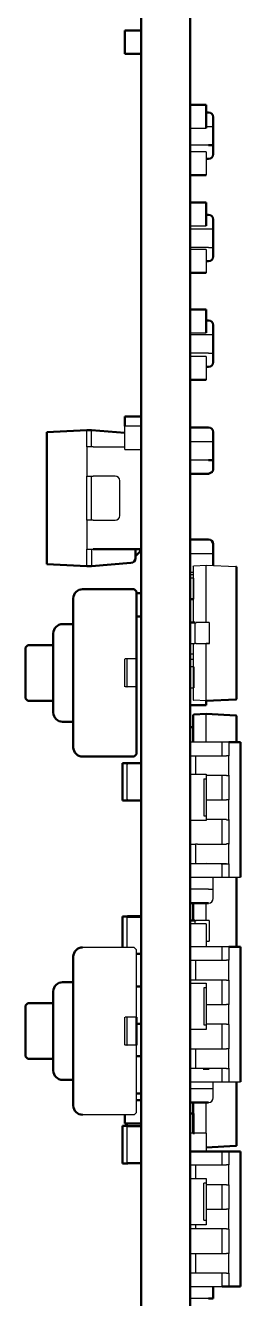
# Model space of a CAD drawing. Header units: millimetres. Extents: x 345 to 622, y 294 to 502.
# Drawn here: x 518 to 522.63, y 360.2 to 387.57 of the extents above; entities that cross this region are included whole.
import ezdxf

# ---------------------------------------------------------------- set-up
doc = ezdxf.new("R2010")
doc.units = ezdxf.units.MM
doc.layers.add('Make2D$可见线$场景轮廓线', color=18, linetype='Continuous', lineweight=50, true_color=0x000000)
doc.layers.add('Make2D$可见线$曲线', color=18, linetype='Continuous', true_color=0x000000)

msp = doc.modelspace()

# ---------------------------------------------------------------- linework, layer by layer
at = {"layer": 'Make2D$可见线$场景轮廓线', "color": 96, "true_color": 0x008000}
for p, q in [((520.491, 448.235), (520.491, 338.111)), ((521.543, 338.111), (521.543, 448.235))]:
    msp.add_line(p, q, dxfattribs=at)
at = {"layer": 'Make2D$可见线$场景轮廓线', "color": 9, "true_color": 0xc0c0c0}
for p, q in [((520.491, 387.465), (520.141, 387.465)), ((520.141, 386.965), (520.141, 387.465)), ((520.141, 386.965), (520.491, 386.965)), ((521.893, 385.865), (521.543, 385.865)), ((521.893, 385.865), (521.893, 385.365)), ((521.543, 384.357), (521.893, 384.357)), ((521.893, 383.765), (521.543, 383.765)), ((521.893, 383.765), (521.893, 383.265)), ((521.543, 382.257), (521.893, 382.257)), ((521.893, 381.465), (521.543, 381.465)), ((521.893, 381.465), (521.893, 380.965)), ((521.543, 379.957), (521.893, 379.957)), ((520.141, 378.957), (520.141, 379.165)), ((520.491, 379.165), (520.141, 379.165)), ((520.491, 375.365), (520.391, 375.365)), ((520.388, 374.865), (520.491, 374.865)), ((521.543, 372.957), (521.893, 372.957)), ((521.893, 373.048), (521.893, 372.957)), ((520.476, 371.711), (520.206, 371.711)), ((520.206, 370.911), (520.476, 370.911)), ((520.491, 368.421), (520.196, 368.421)), ((520.476, 368.411), (520.206, 368.411)), ((520.391, 367.611), (520.476, 367.611)), ((520.476, 366.911), (520.391, 366.911)), ((520.391, 366.111), (520.476, 366.111)), ((520.476, 365.411), (520.391, 365.411)), ((520.391, 364.611), (520.476, 364.611)), ((520.491, 364.465), (520.391, 364.465)), ((520.141, 363.965), (520.141, 364.155)), ((520.141, 363.965), (520.491, 363.965)), ((520.476, 363.911), (520.206, 363.911)), ((520.206, 363.111), (520.476, 363.111))]:
    msp.add_line(p, q, dxfattribs=at)
at = {"layer": 'Make2D$可见线$场景轮廓线', "color": 7, "true_color": 0xfffff2}
for p, q in [((521.943, 385.703), (521.893, 385.703)), ((522.043, 385.404), (522.043, 385.603)), ((522.043, 384.803), (522.043, 385.002)), ((521.893, 384.703), (521.943, 384.703)), ((521.943, 383.503), (521.893, 383.503)), ((522.043, 383.204), (522.043, 383.403)), ((522.043, 382.603), (522.043, 382.802)), ((521.893, 382.503), (521.943, 382.503)), ((521.943, 381.231), (521.89, 381.231)), ((522.043, 380.932), (522.043, 381.131)), ((522.043, 380.331), (522.043, 380.53)), ((521.893, 380.231), (521.943, 380.231)), ((521.943, 378.931), (521.543, 378.931)), ((522.043, 378.632), (522.043, 378.831)), ((522.043, 378.031), (522.03, 377.982)), ((522.043, 378.031), (522.043, 378.23)), ((521.543, 377.931), (521.943, 377.931)), ((522.028, 377.979), (521.943, 377.931)), ((521.943, 376.519), (521.543, 376.519)), ((522.043, 376.22), (522.043, 376.419)), ((521.543, 368.703), (521.943, 368.703)), ((521.543, 364.419), (521.943, 364.419))]:
    msp.add_line(p, q, dxfattribs=at)
at = {"layer": 'Make2D$可见线$场景轮廓线', "color": 40, "true_color": 0xffa61c}
for p, q in [((522.042, 385.003), (522.042, 385.403)), ((521.943, 385.003), (522.042, 385.003)), ((522.042, 382.803), (522.042, 383.203)), ((522.042, 380.531), (522.042, 380.931)), ((522.042, 378.231), (522.042, 378.631)), ((521.943, 378.231), (522.042, 378.231)), ((522.042, 375.965), (522.042, 376.219)), ((522.042, 360.203), (522.042, 360.466)), ((521.943, 360.203), (522.042, 360.203))]:
    msp.add_line(p, q, dxfattribs=at)
at = {"layer": 'Make2D$可见线$场景轮廓线', "color": 254, "true_color": 0xcad1ee}
for p, q in [((518.461, 378.831), (519.321, 378.876)), ((518.461, 378.831), (518.461, 375.991)), ((519.421, 378.876), (519.321, 378.876)), ((520.141, 378.813), (519.421, 378.876)), ((520.491, 376.311), (519.461, 376.311)), ((520.371, 376.121), (520.371, 376.314)), ((520.471, 376.261), (520.371, 376.161)), ((520.471, 376.261), (520.471, 376.312)), ((519.321, 375.946), (518.461, 375.991)), ((519.421, 375.946), (519.321, 375.946)), ((519.421, 375.946), (520.272, 376.02))]:
    msp.add_line(p, q, dxfattribs=at)
at = {"layer": 'Make2D$可见线$场景轮廓线', "color": 254, "true_color": 0xcbd2ef}
for p, q in [((522.543, 375.925), (522.543, 373.097)), ((521.543, 375.242), (521.624, 375.242)), ((521.653, 374.734), (521.523, 374.734)), ((522.531, 373.084), (521.893, 373.051)), ((521.613, 372.744), (521.613, 372.161)), ((521.625, 372.757), (521.893, 372.771)), ((521.893, 372.771), (522.531, 372.738)), ((522.543, 372.725), (522.543, 372.161)), ((521.624, 372.487), (521.543, 372.487)), ((522.543, 369.262), (522.543, 367.764)), ((521.613, 368.703), (521.613, 368.337)), ((521.653, 368.333), (521.523, 368.333)), ((522.543, 364.862), (522.543, 363.497)), ((521.613, 364.422), (521.613, 363.758)), ((521.624, 364.181), (521.543, 364.181)), ((522.531, 363.484), (521.893, 363.451))]:
    msp.add_line(p, q, dxfattribs=at)
at = {"layer": 'Make2D$可见线$场景轮廓线', "color": 250, "true_color": 0x191919}
for p, q in [((520.341, 375.453), (519.231, 375.453)), ((520.341, 375.453), (520.391, 375.403)), ((520.391, 373.953), (520.391, 375.403)), ((519.031, 375.253), (519.031, 372.053)), ((518.601, 374.503), (518.601, 372.803)), ((519.031, 374.703), (518.801, 374.703)), ((518.051, 374.253), (518.001, 374.203)), ((518.001, 374.203), (518.001, 373.103)), ((518.051, 374.253), (518.601, 374.253)), ((520.391, 371.903), (520.391, 373.35)), ((518.051, 373.053), (518.001, 373.103)), ((518.051, 373.053), (518.601, 373.053)), ((518.801, 372.603), (519.031, 372.603)), ((520.341, 371.853), (519.231, 371.853)), ((520.341, 371.853), (520.391, 371.903)), ((519.031, 367.553), (519.031, 364.353)), ((518.601, 366.803), (518.601, 365.103)), ((519.031, 367.003), (518.801, 367.003)), ((518.051, 366.553), (518.001, 366.503)), ((518.001, 366.503), (518.001, 365.403)), ((518.051, 366.553), (518.601, 366.553)), ((518.051, 365.353), (518.001, 365.403)), ((518.051, 365.353), (518.601, 365.353)), ((518.801, 364.903), (519.031, 364.903))]:
    msp.add_line(p, q, dxfattribs=at)
at = {"layer": 'Make2D$可见线$场景轮廓线', "color": 7, "true_color": 0xffffff}
for p, q in [((520.391, 373.353), (520.391, 373.953)), ((520.391, 365.653), (520.391, 366.253))]:
    msp.add_line(p, q, dxfattribs=at)
at = {"layer": 'Make2D$可见线$场景轮廓线', "color": 250, "true_color": 0x404040}
for p, q in [((522.63, 372.161), (522.376, 372.161)), ((522.63, 369.262), (522.63, 372.161)), ((522.63, 367.761), (522.376, 367.761)), ((522.63, 364.862), (522.63, 367.761)), ((522.236, 363.361), (521.53, 363.361)), ((522.376, 363.361), (522.236, 363.361)), ((522.63, 363.361), (522.376, 363.361)), ((522.63, 360.462), (522.63, 363.361)), ((522.236, 360.462), (522.376, 360.462)), ((522.376, 360.462), (522.63, 360.462))]:
    msp.add_line(p, q, dxfattribs=at)
at = {"layer": 'Make2D$可见线$场景轮廓线', "color": 254, "true_color": 0xc8ebeb}
for p, q in [((520.091, 371.714), (520.091, 370.908)), ((520.091, 371.714), (520.206, 371.714)), ((520.472, 371.714), (520.491, 371.714)), ((520.206, 370.908), (520.091, 370.908)), ((520.491, 370.908), (520.487, 370.908)), ((520.091, 368.414), (520.196, 368.414)), ((520.091, 368.414), (520.091, 367.756)), ((520.491, 367.608), (520.486, 367.608)), ((520.491, 364.608), (520.484, 364.608)), ((520.091, 363.914), (520.091, 363.108)), ((520.091, 363.914), (520.206, 363.914)), ((520.473, 363.914), (520.491, 363.914)), ((520.206, 363.108), (520.091, 363.108)), ((520.491, 363.108), (520.488, 363.108))]:
    msp.add_line(p, q, dxfattribs=at)
at = {"layer": 'Make2D$可见线$场景轮廓线', "color": 7, "true_color": 0xfffff2, "extrusion": (0, 0, -1)}
for centre, radius, start, end in [((-521.943, 385.603), 0.1, 90, 180), ((-521.943, 383.403), 0.1, 90, 180), ((-522.042, 2517.7), 2134.898, 269.999972, 269.999998), ((-521.943, 381.131), 0.1, 90, 180), ((-521.943, 378.831), 0.1, 90, 180), ((-521.943, 376.419), 0.1, 90, 180)]:
    msp.add_arc(centre, radius, start, end, dxfattribs=at)
at = {"layer": 'Make2D$可见线$场景轮廓线', "color": 7, "true_color": 0xfffff2}
for centre in [(521.943, 384.803), (521.943, 382.603), (521.943, 380.331)]:
    msp.add_arc(centre, 0.1, 270, 0, dxfattribs=at)
at = {"layer": 'Make2D$可见线$场景轮廓线', "color": 254, "true_color": 0xcad1ee, "extrusion": (0, 0, -1)}
msp.add_arc((-520.271, 376.121), 0.1, 180, 270, dxfattribs=at)
at = {"layer": 'Make2D$可见线$场景轮廓线', "color": 254, "true_color": 0xcbd2ef, "extrusion": (0, 0, -1)}
for centre, start, end in [((-522.531, 375.925), 93, 180), ((-522.531, 373.097), 180, 267), ((-521.626, 372.744), 360, 87), ((-522.531, 372.725), 93, 180), ((-522.531, 363.497), 180, 267)]:
    msp.add_arc(centre, 0.0125, start, end, dxfattribs=at)
at = {"layer": 'Make2D$可见线$场景轮廓线', "color": 250, "true_color": 0x191919, "extrusion": (0, 0, -1)}
for centre, start, end in [((-519.231, 375.253), 360, 90), ((-518.801, 374.503), 360, 90), ((-518.801, 372.803), 270, 360), ((-519.231, 367.553), 360, 90), ((-518.801, 366.803), 360, 90), ((-518.801, 365.103), 270, 360)]:
    msp.add_arc(centre, 0.2, start, end, dxfattribs=at)
at = {"layer": 'Make2D$可见线$场景轮廓线', "color": 250, "true_color": 0x191919}
for centre in [(519.231, 372.053), (519.231, 364.353)]:
    msp.add_arc(centre, 0.2, 180, 270, dxfattribs=at)
at = {"layer": 'Make2D$可见线$场景轮廓线', "color": 9, "true_color": 0xc0c0c0, "extrusion": (0, 0, -1)}
for centre, start, end in [((-520.206, 371.696), 0, 90), ((-520.476, 371.696), 90, 180), ((-520.206, 370.926), 270, 0), ((-520.476, 370.926), 180, 270), ((-520.206, 368.396), 0, 90), ((-520.476, 368.396), 90, 180), ((-520.476, 367.626), 180, 270), ((-520.476, 366.896), 90, 180), ((-520.476, 366.126), 180, 270), ((-520.476, 365.396), 90, 180), ((-520.476, 364.626), 180, 270), ((-520.206, 363.896), 0, 90), ((-520.476, 363.896), 90, 180), ((-520.206, 363.126), 270, 0), ((-520.476, 363.126), 180, 270)]:
    msp.add_arc(centre, 0.015, start, end, dxfattribs=at)
at = {"layer": 'Make2D$可见线$曲线', "color": 96, "true_color": 0x008000}
for p, q in [((520.491, 448.235), (520.491, 338.111)), ((521.543, 338.111), (521.543, 448.235))]:
    msp.add_line(p, q, dxfattribs=at)
at = {"layer": 'Make2D$可见线$曲线', "color": 9, "true_color": 0xc0c0c0}
for p, q in [((520.491, 387.465), (520.141, 387.465)), ((520.141, 386.965), (520.141, 387.465)), ((520.141, 386.965), (520.491, 386.965)), ((521.893, 385.865), (521.543, 385.865)), ((521.893, 385.865), (521.893, 385.365)), ((521.543, 384.357), (521.893, 384.357)), ((521.893, 383.765), (521.543, 383.765)), ((521.893, 383.765), (521.893, 383.265)), ((521.543, 382.257), (521.893, 382.257)), ((521.893, 381.465), (521.543, 381.465)), ((521.893, 381.465), (521.893, 380.965)), ((521.543, 379.957), (521.893, 379.957)), ((520.141, 378.957), (520.141, 379.165)), ((520.491, 379.165), (520.141, 379.165)), ((520.491, 375.365), (520.391, 375.365)), ((520.388, 374.865), (520.491, 374.865)), ((521.543, 372.957), (521.893, 372.957)), ((521.893, 373.048), (521.893, 372.957)), ((520.476, 371.711), (520.206, 371.711)), ((520.206, 370.911), (520.476, 370.911)), ((520.491, 368.421), (520.196, 368.421)), ((520.476, 368.411), (520.206, 368.411)), ((520.391, 367.611), (520.476, 367.611)), ((520.476, 366.911), (520.391, 366.911)), ((520.391, 366.111), (520.476, 366.111)), ((520.476, 365.411), (520.391, 365.411)), ((520.391, 364.611), (520.476, 364.611)), ((520.491, 364.465), (520.391, 364.465)), ((520.141, 363.965), (520.141, 364.155)), ((520.141, 363.965), (520.491, 363.965)), ((520.476, 363.911), (520.206, 363.911)), ((520.206, 363.111), (520.476, 363.111))]:
    msp.add_line(p, q, dxfattribs=at)
at = {"layer": 'Make2D$可见线$曲线', "color": 7, "true_color": 0xfffff2}
for p, q in [((521.943, 385.703), (521.893, 385.703)), ((522.043, 385.404), (522.043, 385.603)), ((522.043, 384.803), (522.043, 385.002)), ((521.893, 384.703), (521.943, 384.703)), ((521.943, 383.503), (521.893, 383.503)), ((522.043, 383.204), (522.043, 383.403)), ((522.043, 382.603), (522.043, 382.802)), ((521.893, 382.503), (521.943, 382.503)), ((521.943, 381.231), (521.89, 381.231)), ((522.043, 380.932), (522.043, 381.131)), ((522.043, 380.331), (522.043, 380.53)), ((521.893, 380.231), (521.943, 380.231)), ((521.943, 378.931), (521.543, 378.931)), ((522.043, 378.632), (522.043, 378.831)), ((522.043, 378.031), (522.03, 377.982)), ((522.043, 378.031), (522.043, 378.23)), ((521.543, 377.931), (521.943, 377.931)), ((522.028, 377.979), (521.943, 377.931)), ((521.943, 376.519), (521.543, 376.519)), ((522.043, 376.22), (522.043, 376.419)), ((521.543, 368.703), (521.943, 368.703)), ((521.543, 364.419), (521.943, 364.419))]:
    msp.add_line(p, q, dxfattribs=at)
at = {"layer": 'Make2D$可见线$曲线', "color": 7, "lineweight": -3, "true_color": 0xfffff2}
for p, q in [((521.893, 385.404), (521.943, 385.404)), ((521.943, 385.404), (522.043, 385.404)), ((521.543, 383.204), (521.943, 383.204)), ((521.943, 383.204), (522.043, 383.204)), ((521.543, 380.932), (521.943, 380.932)), ((521.943, 380.932), (522.043, 380.932)), ((521.943, 380.53), (521.941, 380.53)), ((521.543, 378.632), (521.943, 378.632)), ((521.943, 378.632), (522.043, 378.632)), ((521.543, 376.22), (521.935, 376.22)), ((521.943, 376.22), (522.043, 376.22)), ((521.543, 373.948), (521.613, 373.948)), ((522.043, 368.803), (522.043, 369.002)), ((522.043, 364.519), (522.043, 364.718))]:
    msp.add_line(p, q, dxfattribs=at)
at = {"layer": 'Make2D$可见线$曲线', "color": 40, "true_color": 0xffa61c}
for p, q in [((522.042, 385.003), (522.042, 385.403)), ((521.943, 385.003), (522.042, 385.003)), ((522.042, 382.803), (522.042, 383.203)), ((522.042, 380.531), (522.042, 380.931)), ((522.042, 378.231), (522.042, 378.631)), ((521.943, 378.231), (522.042, 378.231)), ((522.042, 375.965), (522.042, 376.219)), ((522.042, 360.203), (522.042, 360.466)), ((521.943, 360.203), (522.042, 360.203))]:
    msp.add_line(p, q, dxfattribs=at)
at = {"layer": 'Make2D$可见线$曲线', "color": 9, "lineweight": -3, "true_color": 0xc0c0c0}
for p, q in [((521.543, 385.365), (521.893, 385.365)), ((521.893, 384.857), (521.543, 384.857)), ((521.893, 384.857), (521.893, 384.357)), ((521.543, 383.265), (521.893, 383.265)), ((521.893, 382.757), (521.543, 382.757)), ((521.893, 382.757), (521.893, 382.257)), ((521.543, 380.965), (521.893, 380.965)), ((521.893, 380.457), (521.543, 380.457)), ((521.893, 380.457), (521.893, 379.957)), ((520.141, 378.457), (520.141, 378.957)), ((520.491, 378.957), (520.141, 378.957)), ((520.141, 378.457), (520.491, 378.457)), ((521.613, 375.765), (521.543, 375.765)), ((521.543, 374.065), (521.613, 374.065)), ((521.53, 371.874), (521.657, 371.874)), ((521.657, 371.874), (521.657, 371.477)), ((521.703, 371.874), (522.329, 371.874)), ((522.376, 371.449), (522.376, 371.874)), ((520.191, 370.926), (520.191, 371.696)), ((521.543, 371.449), (521.53, 371.449)), ((521.543, 371.477), (521.893, 371.477)), ((521.893, 371.477), (521.893, 371.377)), ((522.329, 371.449), (521.893, 371.449)), ((521.843, 371.377), (521.843, 370.577)), ((521.843, 371.377), (521.893, 371.377)), ((521.893, 371.377), (521.893, 370.577)), ((521.893, 370.924), (522.329, 370.924)), ((522.376, 370.499), (522.376, 370.924)), ((521.893, 370.477), (521.543, 370.477)), ((521.843, 370.577), (521.887, 370.577)), ((521.893, 370.577), (521.893, 370.477)), ((522.329, 370.499), (521.893, 370.499)), ((521.53, 369.974), (521.657, 369.974)), ((521.657, 369.974), (521.657, 369.549)), ((521.703, 369.974), (522.329, 369.974)), ((522.376, 369.549), (522.376, 369.974)), ((521.657, 369.549), (521.53, 369.549)), ((522.329, 369.549), (521.703, 369.549)), ((520.191, 367.758), (520.191, 368.396)), ((521.893, 368.257), (521.543, 368.257)), ((521.893, 368.257), (521.893, 367.757)), ((521.53, 367.474), (521.657, 367.474)), ((521.657, 367.474), (521.657, 367.049)), ((521.703, 367.474), (522.329, 367.474)), ((522.376, 367.049), (522.376, 367.474)), ((521.657, 367.049), (521.53, 367.049)), ((521.543, 366.986), (521.893, 366.986)), ((522.329, 367.049), (521.703, 367.049)), ((521.843, 366.886), (521.843, 366.086)), ((521.893, 366.886), (521.843, 366.886)), ((521.893, 366.986), (521.893, 366.886)), ((521.893, 366.886), (521.893, 366.086)), ((521.893, 366.524), (522.329, 366.524)), ((522.376, 366.099), (522.376, 366.524)), ((521.893, 365.986), (521.543, 365.986)), ((521.843, 366.086), (521.893, 366.086)), ((521.893, 366.086), (521.893, 365.986)), ((522.329, 366.099), (521.896, 366.099)), ((521.53, 365.574), (521.657, 365.574)), ((521.657, 365.574), (521.657, 365.149)), ((521.703, 365.574), (522.329, 365.574)), ((522.376, 365.149), (522.376, 365.574)), ((521.657, 365.149), (521.53, 365.149)), ((522.329, 365.149), (521.703, 365.149)), ((520.191, 363.126), (520.191, 363.896)), ((521.893, 363.757), (521.543, 363.757)), ((521.893, 363.757), (521.893, 363.362)), ((521.53, 363.074), (521.657, 363.074)), ((521.657, 363.074), (521.657, 362.79)), ((521.703, 363.074), (522.329, 363.074)), ((522.376, 362.649), (522.376, 363.074)), ((521.543, 362.786), (521.893, 362.786)), ((521.843, 361.886), (521.843, 362.686)), ((521.893, 362.686), (521.843, 362.686)), ((521.893, 362.786), (521.893, 362.686)), ((521.893, 362.686), (521.893, 361.886)), ((521.543, 362.649), (521.53, 362.649)), ((522.329, 362.649), (521.893, 362.649)), ((521.53, 362.124), (521.538, 362.124)), ((521.893, 362.124), (522.329, 362.124)), ((522.376, 361.699), (522.376, 362.124)), ((521.843, 361.886), (521.893, 361.886)), ((521.893, 361.886), (521.893, 361.786)), ((521.657, 361.699), (521.53, 361.699)), ((521.893, 361.786), (521.543, 361.786)), ((521.657, 361.786), (521.657, 361.699)), ((522.329, 361.699), (521.703, 361.699)), ((521.53, 361.174), (521.657, 361.174)), ((521.657, 361.174), (521.657, 360.749)), ((521.703, 361.174), (522.329, 361.174)), ((522.376, 360.749), (522.376, 361.174)), ((521.657, 360.749), (521.53, 360.749)), ((522.329, 360.749), (521.703, 360.749))]:
    msp.add_line(p, q, dxfattribs=at)
at = {"layer": 'Make2D$可见线$曲线', "color": 40, "lineweight": -3, "true_color": 0xffa61c}
for p, q in [((521.943, 385.003), (521.544, 385.003)), ((521.943, 382.803), (521.544, 382.803)), ((521.943, 382.803), (522.042, 382.803)), ((521.943, 380.531), (521.544, 380.531)), ((521.943, 380.531), (522.042, 380.531)), ((521.943, 378.231), (521.544, 378.231)), ((521.94, 376.219), (521.943, 376.219)), ((521.544, 375.819), (521.613, 375.819)), ((522.042, 369.003), (522.042, 369.262)), ((521.943, 369.003), (521.544, 369.003)), ((521.943, 369.003), (522.042, 369.003)), ((522.042, 364.719), (522.042, 364.863)), ((521.544, 364.719), (521.943, 364.719)), ((521.943, 364.719), (522.042, 364.719)), ((521.943, 360.203), (521.544, 360.203))]:
    msp.add_line(p, q, dxfattribs=at)
at = {"layer": 'Make2D$可见线$曲线', "color": 254, "true_color": 0xcad1ee}
for p, q in [((518.461, 378.831), (519.321, 378.876)), ((518.461, 378.831), (518.461, 375.991)), ((519.421, 378.876), (519.321, 378.876)), ((520.141, 378.813), (519.421, 378.876)), ((520.491, 376.311), (519.461, 376.311)), ((520.371, 376.121), (520.371, 376.314)), ((520.471, 376.261), (520.371, 376.161)), ((520.471, 376.261), (520.471, 376.312)), ((519.321, 375.946), (518.461, 375.991)), ((519.421, 375.946), (519.321, 375.946)), ((519.421, 375.946), (520.272, 376.02))]:
    msp.add_line(p, q, dxfattribs=at)
at = {"layer": 'Make2D$可见线$曲线', "color": 254, "lineweight": -3, "true_color": 0xcad1ee}
for p, q in [((519.321, 378.511), (519.321, 378.876)), ((519.421, 378.776), (519.421, 378.876)), ((519.421, 378.511), (519.421, 378.776)), ((519.461, 378.511), (519.321, 378.511)), ((519.321, 378.511), (519.321, 377.886)), ((519.461, 378.511), (520.141, 378.511)), ((519.321, 377.886), (519.461, 377.886)), ((519.321, 376.936), (519.321, 377.886)), ((519.421, 376.936), (519.421, 377.886)), ((519.932, 377.886), (519.461, 377.886)), ((520.032, 377.036), (520.032, 377.786)), ((519.461, 376.936), (519.321, 376.936)), ((519.321, 376.936), (519.321, 376.311)), ((519.461, 376.936), (519.932, 376.936)), ((519.321, 376.311), (519.461, 376.311)), ((519.321, 375.946), (519.321, 376.311)), ((519.421, 376.311), (519.421, 376.046)), ((519.421, 376.046), (519.421, 375.946))]:
    msp.add_line(p, q, dxfattribs=at)
at = {"layer": 'Make2D$可见线$曲线', "color": 254, "lineweight": -3, "true_color": 0xcbd2ef}
for p, q in [((521.613, 375.944), (521.613, 374.736)), ((521.625, 375.957), (521.893, 375.971)), ((521.893, 375.971), (522.531, 375.938)), ((521.893, 374.734), (521.893, 375.959)), ((521.613, 375.687), (521.539, 375.687)), ((521.624, 375.242), (521.624, 375.687)), ((521.653, 374.289), (521.653, 374.734)), ((521.857, 374.734), (521.675, 374.734)), ((521.958, 374.734), (521.857, 374.734)), ((521.958, 374.734), (521.958, 374.289)), ((521.523, 374.289), (521.653, 374.289)), ((521.613, 374.289), (521.613, 373.078)), ((521.675, 374.289), (521.857, 374.289)), ((521.893, 373.063), (521.893, 374.289)), ((521.958, 374.289), (521.893, 374.289)), ((521.613, 373.781), (521.543, 373.781)), ((521.624, 373.781), (521.624, 373.336)), ((521.543, 373.336), (521.613, 373.336)), ((521.893, 373.051), (521.625, 373.065)), ((521.893, 372.161), (521.893, 372.759)), ((521.624, 372.161), (521.624, 372.487)), ((522.375, 369.533), (521.893, 369.559)), ((521.893, 368.333), (521.893, 368.704)), ((521.653, 368.257), (521.653, 368.333)), ((521.857, 368.333), (521.675, 368.333)), ((521.958, 368.333), (521.857, 368.333)), ((521.958, 368.333), (521.958, 367.888)), ((521.523, 367.888), (521.543, 367.888)), ((521.893, 367.888), (521.958, 367.888)), ((521.828, 365.134), (521.893, 365.134)), ((521.893, 365.134), (521.958, 365.134)), ((521.893, 363.757), (521.893, 364.419)), ((521.624, 364.181), (521.624, 363.736)), ((521.613, 363.757), (521.613, 363.736))]:
    msp.add_line(p, q, dxfattribs=at)
at = {"layer": 'Make2D$可见线$曲线', "color": 254, "true_color": 0xcbd2ef}
for p, q in [((522.543, 375.925), (522.543, 373.097)), ((521.543, 375.242), (521.624, 375.242)), ((521.653, 374.734), (521.523, 374.734)), ((522.531, 373.084), (521.893, 373.051)), ((521.613, 372.744), (521.613, 372.161)), ((521.625, 372.757), (521.893, 372.771)), ((521.893, 372.771), (522.531, 372.738)), ((522.543, 372.725), (522.543, 372.161)), ((521.624, 372.487), (521.543, 372.487)), ((522.543, 369.262), (522.543, 367.764)), ((521.613, 368.703), (521.613, 368.337)), ((521.653, 368.333), (521.523, 368.333)), ((522.543, 364.862), (522.543, 363.497)), ((521.613, 364.422), (521.613, 363.758)), ((521.624, 364.181), (521.543, 364.181)), ((522.531, 363.484), (521.893, 363.451))]:
    msp.add_line(p, q, dxfattribs=at)
at = {"layer": 'Make2D$可见线$曲线', "color": 250, "true_color": 0x191919}
for p, q in [((520.341, 375.453), (519.231, 375.453)), ((520.341, 375.453), (520.391, 375.403)), ((520.391, 373.953), (520.391, 375.403)), ((519.031, 375.253), (519.031, 372.053)), ((518.601, 374.503), (518.601, 372.803)), ((519.031, 374.703), (518.801, 374.703)), ((518.051, 374.253), (518.001, 374.203)), ((518.001, 374.203), (518.001, 373.103)), ((518.051, 374.253), (518.601, 374.253)), ((520.391, 371.903), (520.391, 373.35)), ((518.051, 373.053), (518.001, 373.103)), ((518.051, 373.053), (518.601, 373.053)), ((518.801, 372.603), (519.031, 372.603)), ((520.341, 371.853), (519.231, 371.853)), ((520.341, 371.853), (520.391, 371.903)), ((519.031, 367.553), (519.031, 364.353)), ((518.601, 366.803), (518.601, 365.103)), ((519.031, 367.003), (518.801, 367.003)), ((518.051, 366.553), (518.001, 366.503)), ((518.001, 366.503), (518.001, 365.403)), ((518.051, 366.553), (518.601, 366.553)), ((518.051, 365.353), (518.001, 365.403)), ((518.051, 365.353), (518.601, 365.353)), ((518.801, 364.903), (519.031, 364.903))]:
    msp.add_line(p, q, dxfattribs=at)
at = {"layer": 'Make2D$可见线$曲线', "color": 7, "lineweight": -3, "true_color": 0xffffff}
for p, q in [((520.141, 373.353), (520.141, 373.953)), ((520.183, 373.953), (520.15, 373.953)), ((520.391, 373.953), (520.191, 373.953)), ((520.191, 373.353), (520.191, 373.953)), ((520.183, 373.353), (520.15, 373.353)), ((520.183, 373.353), (520.191, 373.353)), ((520.391, 373.353), (520.191, 373.353)), ((520.141, 365.653), (520.141, 366.253)), ((520.183, 366.253), (520.15, 366.253)), ((520.391, 366.253), (520.191, 366.253)), ((520.191, 365.653), (520.191, 366.253)), ((520.183, 365.653), (520.15, 365.653)), ((520.183, 365.653), (520.191, 365.653)), ((520.391, 365.653), (520.191, 365.653))]:
    msp.add_line(p, q, dxfattribs=at)
at = {"layer": 'Make2D$可见线$曲线', "color": 7, "true_color": 0xffffff}
for p, q in [((520.391, 373.353), (520.391, 373.953)), ((520.391, 365.653), (520.391, 366.253))]:
    msp.add_line(p, q, dxfattribs=at)
at = {"layer": 'Make2D$可见线$曲线', "color": 250, "lineweight": -3, "true_color": 0x404040}
for p, q in [((522.236, 372.161), (521.53, 372.161)), ((522.236, 371.878), (522.236, 372.161)), ((522.376, 372.161), (522.236, 372.161)), ((522.376, 372.161), (522.376, 371.874)), ((522.236, 370.926), (522.236, 371.449)), ((522.376, 371.453), (522.376, 370.924)), ((522.236, 369.977), (522.236, 370.499)), ((522.376, 370.499), (522.376, 369.974)), ((522.236, 369.262), (522.236, 369.541)), ((522.376, 369.548), (522.376, 369.262)), ((521.53, 369.262), (522.236, 369.262)), ((522.236, 369.262), (522.376, 369.262)), ((522.376, 369.262), (522.63, 369.262)), ((522.236, 367.761), (521.53, 367.761)), ((522.236, 367.475), (522.236, 367.761)), ((522.376, 367.761), (522.236, 367.761)), ((522.376, 367.761), (522.376, 367.474)), ((522.236, 366.529), (522.236, 367.049)), ((522.376, 367.048), (522.376, 366.524)), ((522.236, 365.577), (522.236, 366.099)), ((522.376, 366.096), (522.376, 365.574)), ((522.236, 364.862), (522.236, 365.149)), ((522.376, 365.152), (522.376, 364.862)), ((521.53, 364.862), (522.236, 364.862)), ((522.236, 364.862), (522.376, 364.862)), ((522.376, 364.862), (522.63, 364.862)), ((522.236, 363.079), (522.236, 363.361)), ((522.376, 363.361), (522.376, 363.074)), ((522.236, 362.124), (522.236, 362.649)), ((522.376, 362.648), (522.376, 362.124)), ((522.236, 361.177), (522.236, 361.703)), ((522.376, 361.695), (522.376, 361.174)), ((522.236, 360.462), (522.236, 360.749)), ((522.376, 360.751), (522.376, 360.462)), ((521.53, 360.462), (522.236, 360.462))]:
    msp.add_line(p, q, dxfattribs=at)
at = {"layer": 'Make2D$可见线$曲线', "color": 250, "true_color": 0x404040}
for p, q in [((522.63, 372.161), (522.376, 372.161)), ((522.63, 369.262), (522.63, 372.161)), ((522.63, 367.761), (522.376, 367.761)), ((522.63, 364.862), (522.63, 367.761)), ((522.236, 363.361), (521.53, 363.361)), ((522.376, 363.361), (522.236, 363.361)), ((522.63, 363.361), (522.376, 363.361)), ((522.63, 360.462), (522.63, 363.361)), ((522.236, 360.462), (522.376, 360.462)), ((522.376, 360.462), (522.63, 360.462))]:
    msp.add_line(p, q, dxfattribs=at)
at = {"layer": 'Make2D$可见线$曲线', "color": 254, "true_color": 0xc8ebeb}
for p, q in [((520.091, 371.714), (520.091, 370.908)), ((520.091, 371.714), (520.206, 371.714)), ((520.472, 371.714), (520.491, 371.714)), ((520.206, 370.908), (520.091, 370.908)), ((520.491, 370.908), (520.487, 370.908)), ((520.091, 368.414), (520.196, 368.414)), ((520.091, 368.414), (520.091, 367.756)), ((520.491, 367.608), (520.486, 367.608)), ((520.491, 364.608), (520.484, 364.608)), ((520.091, 363.914), (520.091, 363.108)), ((520.091, 363.914), (520.206, 363.914)), ((520.473, 363.914), (520.491, 363.914)), ((520.206, 363.108), (520.091, 363.108)), ((520.491, 363.108), (520.488, 363.108))]:
    msp.add_line(p, q, dxfattribs=at)
at = {"layer": 'Make2D$可见线$曲线', "color": 250, "lineweight": -3, "true_color": 0x191919}
for p, q in [((520.341, 367.753), (519.231, 367.753)), ((520.341, 367.753), (520.391, 367.703)), ((520.391, 366.253), (520.391, 367.703)), ((520.391, 364.203), (520.391, 365.648)), ((520.341, 364.153), (519.231, 364.153)), ((520.341, 364.153), (520.391, 364.203))]:
    msp.add_line(p, q, dxfattribs=at)
at = {"layer": 'Make2D$可见线$曲线', "color": 7, "true_color": 0xfffff2, "extrusion": (0, 0, -1)}
for centre, radius, start, end in [((-521.943, 385.603), 0.1, 90, 180), ((-521.943, 383.403), 0.1, 90, 180), ((-522.042, 2517.7), 2134.898, 269.999972, 269.999998), ((-521.943, 381.131), 0.1, 90, 180), ((-521.943, 378.831), 0.1, 90, 180), ((-521.943, 376.419), 0.1, 90, 180)]:
    msp.add_arc(centre, radius, start, end, dxfattribs=at)
at = {"layer": 'Make2D$可见线$曲线', "color": 7, "true_color": 0xfffff2}
for centre in [(521.943, 384.803), (521.943, 382.603), (521.943, 380.331)]:
    msp.add_arc(centre, 0.1, 270, 0, dxfattribs=at)
at = {"layer": 'Make2D$可见线$曲线', "color": 254, "lineweight": -3, "true_color": 0xcad1ee}
for centre, start, end in [((519.932, 377.786), 360, 90), ((519.932, 377.036), 270, 0)]:
    msp.add_arc(centre, 0.1, start, end, dxfattribs=at)
at = {"layer": 'Make2D$可见线$曲线', "color": 254, "true_color": 0xcad1ee, "extrusion": (0, 0, -1)}
msp.add_arc((-520.271, 376.121), 0.1, 180, 270, dxfattribs=at)
at = {"layer": 'Make2D$可见线$曲线', "color": 254, "lineweight": -3, "true_color": 0xcbd2ef, "extrusion": (0, 0, -1)}
for centre, radius, start, end in [((-521.626, 375.944), 0.0125, 360, 87), ((70776.765, 375.955), 71298.658, 179.99998747, 179.9999975), ((-521.702, -362636.548), 363011.281, 89.99999227, 89.99999566), ((70810.06, 373.054), 71331.953, 179.99999248, 180.00000251), ((70776.765, 372.755), 71298.658, 179.99998747, 179.9999975), ((-521.702, -362717.165), 363085.498, 89.99999227, 89.99999566)]:
    msp.add_arc(centre, radius, start, end, dxfattribs=at)
at = {"layer": 'Make2D$可见线$曲线', "color": 254, "true_color": 0xcbd2ef, "extrusion": (0, 0, -1)}
for centre, start, end in [((-522.531, 375.925), 93, 180), ((-522.531, 373.097), 180, 267), ((-521.626, 372.744), 360, 87), ((-522.531, 372.725), 93, 180), ((-522.531, 363.497), 180, 267)]:
    msp.add_arc(centre, 0.0125, start, end, dxfattribs=at)
at = {"layer": 'Make2D$可见线$曲线', "color": 250, "true_color": 0x191919, "extrusion": (0, 0, -1)}
for centre, start, end in [((-519.231, 375.253), 360, 90), ((-518.801, 374.503), 360, 90), ((-518.801, 372.803), 270, 360), ((-519.231, 367.553), 360, 90), ((-518.801, 366.803), 360, 90), ((-518.801, 365.103), 270, 360)]:
    msp.add_arc(centre, 0.2, start, end, dxfattribs=at)
at = {"layer": 'Make2D$可见线$曲线', "color": 254, "lineweight": -3, "true_color": 0xcbd2ef}
for centre, radius, start, end in [((521.702, -362874.696), 363248.984, 90.00000434, 90.00000773), ((521.727, 1712778.579), 1712404.29, 270.000004339, 270.000007731), ((521.626, 373.078), 0.0125, 180, 267)]:
    msp.add_arc(centre, radius, start, end, dxfattribs=at)
at = {"layer": 'Make2D$可见线$曲线', "color": 250, "true_color": 0x191919}
for centre in [(519.231, 372.053), (519.231, 364.353)]:
    msp.add_arc(centre, 0.2, 180, 270, dxfattribs=at)
at = {"layer": 'Make2D$可见线$曲线', "color": 9, "true_color": 0xc0c0c0, "extrusion": (0, 0, -1)}
for centre, start, end in [((-520.206, 371.696), 0, 90), ((-520.476, 371.696), 90, 180), ((-520.206, 370.926), 270, 0), ((-520.476, 370.926), 180, 270), ((-520.206, 368.396), 0, 90), ((-520.476, 368.396), 90, 180), ((-520.476, 367.626), 180, 270), ((-520.476, 366.896), 90, 180), ((-520.476, 366.126), 180, 270), ((-520.476, 365.396), 90, 180), ((-520.476, 364.626), 180, 270), ((-520.206, 363.896), 0, 90), ((-520.476, 363.896), 90, 180), ((-520.206, 363.126), 270, 0), ((-520.476, 363.126), 180, 270)]:
    msp.add_arc(centre, 0.015, start, end, dxfattribs=at)
at = {"layer": 'Make2D$可见线$曲线', "color": 9, "lineweight": -3, "true_color": 0xc0c0c0, "extrusion": (0, 0, -1)}
for centre, radius, start, end in [((-521.774, -933483.606), 933855.48, 89.999992824, 89.999995665), ((-522.259, 934035.893), 933664.019, 269.999992823, 269.999995665), ((-522.259, 934226.404), 933855.48, 269.999992824, 269.999995665), ((-521.774, -933260.011), 933629.986, 89.999992824, 89.999995666), ((-522.259, 933999.96), 933629.985, 269.999992824, 269.999995666), ((-521.774, -933522.056), 933889.53, 89.999992824, 89.999995665), ((-522.259, 934448.558), 934081.084, 269.999992824, 269.999995665), ((-522.259, 934447.608), 934081.084, 269.999992824, 269.999995665), ((-521.774, -933489.906), 933855.48, 89.999992824, 89.999995665), ((-522.259, 934029.593), 933664.019, 269.999992823, 269.999995665), ((-521.774, -933718.01), 934081.084, 89.999992824, 89.999995665), ((-522.259, 934027.093), 933664.019, 269.999992823, 269.999995665), ((-522.259, 934217.604), 933855.48, 269.999992824, 269.999995665), ((-521.774, -933494.306), 933855.48, 89.999992824, 89.999995665), ((-522.259, 934120.914), 933759.74, 269.999992824, 269.999995665)]:
    msp.add_arc(centre, radius, start, end, dxfattribs=at)
at = {"layer": 'Make2D$可见线$曲线', "color": 9, "lineweight": -3, "true_color": 0xc0c0c0}
for centre, radius, start, end in [((522.259, 934131.188), 933759.74, 270.000004335, 270.000007176), ((522.259, 934000.484), 933629.986, 270.000004334, 270.000007176), ((521.774, -933035.051), 933404.6, 90.000004334, 90.000007177), ((522.259, 933903.84), 933534.291, 270.000004334, 270.000007177), ((521.774, -933167.243), 933534.291, 90.000004334, 90.000007177), ((522.259, 933771.648), 933404.6, 270.000004334, 270.000007177), ((522.259, 933900.39), 933534.291, 270.000004334, 270.000007177), ((521.774, -933169.143), 933534.291, 90.000004334, 90.000007177), ((522.259, 933899.44), 933534.291, 270.000004334, 270.000007177), ((522.259, 933992.634), 933629.986, 270.000004334, 270.000007176), ((521.774, -933172.593), 933534.291, 90.000004334, 90.000007177), ((522.259, 933991.684), 933629.986, 270.000004334, 270.000007176), ((521.774, -933269.237), 933629.986, 90.000004334, 90.000007176), ((522.259, 933799.366), 933438.617, 270.000004334, 270.000007177)]:
    msp.add_arc(centre, radius, start, end, dxfattribs=at)
at = {"layer": 'Make2D$可见线$曲线', "color": 7, "lineweight": -3, "true_color": 0xfffff2}
for centre in [(521.943, 368.803), (521.943, 364.519)]:
    msp.add_arc(centre, 0.1, 270, 0, dxfattribs=at)

doc.saveas('drawing.dxf')
